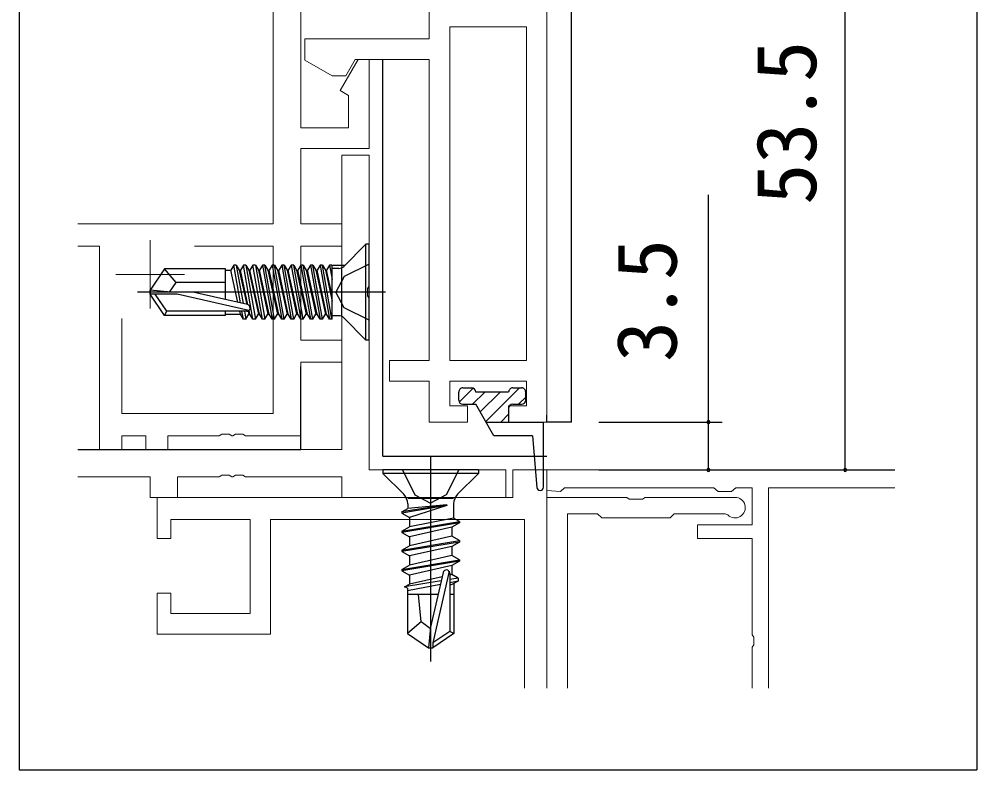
# Model space of a CAD drawing. Units: millimetres, scale not verified. Extents: x -567 to 567, y -403 to 403.
# Drawn here: x -175.5 to -105.5, y -153.1 to -98.2 of the extents above; entities that cross this region are included whole.
import ezdxf
from ezdxf.enums import TextEntityAlignment as Align

# ---------------------------------------------------------------- set-up
doc = ezdxf.new("R2010")
doc.units = ezdxf.units.MM
doc.header["$LTSCALE"] = 2
for name, color, linetype in [('0-0_0', 7, 'Continuous'), ('0-3_YKK_12', 2, 'Continuous'), ('0-4_YKK_13', 4, 'Continuous'), ('0-6_YKK_D', 6, 'Continuous')]:
    doc.layers.add(name, color=color, linetype=linetype)
doc.layers.add('0-2_YKK_11', color=7, linetype='Continuous', lineweight=18)
doc.styles.add('ＭＳ ゴシック', font='')
doc.styles.get('ＭＳ ゴシック').set_extended_font_data('MS Gothic')

msp = doc.modelspace()

# ---------------------------------------------------------------- linework, layer by layer
at = {"layer": '0-0_0'}
msp.add_line((-105.477, -48.099), (-105.477, -153.099), dxfattribs=at)
msp.add_lwpolyline([(-175.477, -48.099), (-175.477, -153.099), (-105.477, -153.099)], dxfattribs=at)
at = {"layer": '0-2_YKK_11'}
for p, q in [((-143.999, -98.784), (-143.999, -123.184)), ((-167.969, -120.124), (-167.969, -127.054)), ((-151.899, -129.684), (-171.197, -129.684)), ((-137.199, -131.184), (-137.199, -131.184)), ((-165.099, -133.184), (-165.099, -133.184)), ((-136.899, -133.184), (-136.899, -147.137))]:
    msp.add_line(p, q, dxfattribs=at)
at = {"layer": '0-2_YKK_11', "color": 2}
for p, q in [((-165.899, -114.384), (-165.899, -119.384)), ((-168.399, -116.884), (-163.399, -116.884))]:
    msp.add_line(p, q, dxfattribs=at)
at = {"layer": '0-2_YKK_11'}
for points in [[(-136.899, -77.684), (-136.899, -127.684), (-139.699, -127.684), (-139.699, -126.484), (-138.399, -126.484), (-138.399, -124.684), (-143.999, -124.684), (-143.999, -126.484), (-142.699, -126.484), (-142.699, -127.684), (-145.499, -127.684), (-145.499, -124.684), (-148.399, -124.684), (-148.399, -123.184), (-145.499, -123.184), (-145.499, -101.184), (-150.906, -101.184), (-151.599, -102.384), (-152.599, -102.384), (-154.599, -101.23), (-154.599, -99.684), (-145.499, -99.684), (-145.499, -96.484)], [(-171.197, -113.184), (-156.899, -113.184), (-156.899, -90.784)], [(-154.899, -94.684), (-154.899, -106.184), (-151.399, -106.184), (-151.399, -103.805), (-152.009, -103.453), (-150.699, -101.184), (-149.899, -101.184), (-149.899, -107.684), (-154.899, -107.684), (-154.899, -113.184), (-151.899, -113.184), (-151.899, -114.814), (-154.899, -114.814), (-154.899, -121.684), (-151.899, -121.684), (-151.899, -123.314), (-154.899, -123.314), (-154.899, -128.684), (-158.941, -128.684)], [(-171.197, -131.684), (-165.899, -131.684), (-165.899, -133.184), (-163.899, -133.184), (-163.899, -131.684), (-160.857, -131.684), (-160.674, -131.564), (-160.124, -131.564), (-159.941, -131.684), (-159.857, -131.684), (-159.674, -131.564), (-159.124, -131.564), (-158.941, -131.684), (-151.899, -131.684), (-151.899, -133.184), (-139.899, -133.184), (-139.899, -131.184), (-149.899, -131.184), (-149.899, -118.643), (-150.019, -118.459), (-150.019, -117.909), (-149.899, -117.726), (-149.899, -108.184), (-151.899, -108.184), (-151.899, -129.684)], [(-158.941, -128.684), (-159.124, -128.564), (-159.674, -128.564), (-159.857, -128.684), (-159.941, -128.684), (-160.124, -128.564), (-160.674, -128.564), (-160.857, -128.684), (-164.599, -128.684), (-164.599, -129.684), (-166.229, -129.684), (-166.229, -128.684), (-167.969, -128.684), (-167.969, -129.684), (-169.599, -129.684), (-169.599, -114.814), (-171.197, -114.814)], [(-167.969, -120.124), (-167.969, -127.054), (-156.899, -127.054), (-156.899, -114.814), (-162.659, -114.814)], [(-138.529, -147.137), (-138.529, -134.814), (-157.099, -134.814), (-157.099, -143.184), (-165.399, -143.184), (-165.399, -140.184), (-164.399, -140.184), (-164.399, -141.684), (-158.599, -141.684), (-158.599, -134.814), (-164.399, -134.814), (-164.399, -136.184), (-165.399, -136.184), (-165.399, -133.184), (-139.399, -133.184), (-139.399, -131.184), (-136.899, -131.184), (-136.899, -147.137)], [(-111.473, -131.184), (-136.899, -131.184), (-136.899, -132.684), (-135.903, -132.747), (-135.605, -132.484), (-124.693, -132.484), (-124.395, -132.747), (-123.403, -132.747), (-123.105, -132.484), (-121.899, -132.484), (-121.899, -135.184), (-125.899, -135.184), (-125.899, -136.184), (-121.899, -136.184), (-121.899, -143.226), (-121.779, -143.409), (-121.779, -143.959), (-121.899, -144.143), (-121.899, -147.137)], [(-120.699, -147.137), (-120.699, -132.484), (-111.473, -132.484)], [(-123.149, -133.184), (-129.728, -133.184), (-129.92, -133.327), (-130.878, -133.327), (-131.07, -133.184), (-136.899, -133.184)], [(-135.399, -147.137), (-135.399, -134.384), (-133.199, -134.384), (-132.899, -134.684), (-130.399, -134.684), (-127.899, -134.684), (-127.599, -134.384), (-123.884, -134.384), (-123.674, -134.47)]]:
    msp.add_lwpolyline(points, dxfattribs=at)
msp.add_lwpolyline([(-143.999, -98.784), (-143.999, -123.184), (-138.399, -123.184), (-138.399, -98.784)], close=True, dxfattribs=at)
msp.add_arc((-123.149, -133.934), 0.75, 225.58467, 89.99998, dxfattribs=at)
at = {"layer": '0-3_YKK_12'}
for p, q in [((-135.099, -127.684), (-135.099, -63.513)), ((-154.899, -129.684), (-154.899, -123.614)), ((-136.899, -127.684), (-136.899, -127.184)), ((-135.099, -127.684), (-136.899, -127.684)), ((-171.197, -129.684), (-154.899, -129.684))]:
    msp.add_line(p, q, dxfattribs=at)
at = {"layer": '0-4_YKK_13'}
for p, q in [((-148.899, -130.184), (-148.899, -101.184)), ((-150.129, -114.684), (-151.753, -116.308)), ((-149.899, -114.684), (-150.129, -114.684)), ((-150.129, -121.684), (-150.129, -114.684)), ((-149.899, -121.684), (-149.899, -114.684)), ((-164.854, -116.484), (-165.899, -118.034)), ((-160.399, -116.484), (-164.854, -116.484)), ((-163.999, -117.484), (-164.854, -116.484)), ((-160.399, -118.729), (-160.399, -116.484)), ((-160.399, -116.584), (-160.005, -116.584)), ((-159.786, -116.205), (-160.005, -116.584)), ((-159.491, -118.935), (-160.005, -116.584)), ((-159.296, -118.979), (-159.786, -116.205)), ((-159.612, -116.205), (-159.786, -116.205)), ((-159.612, -116.205), (-159.393, -116.584)), ((-159.612, -116.205), (-159.114, -119.021)), ((-159.399, -116.584), (-159.305, -116.584)), ((-159.393, -116.584), (-158.847, -119.082)), ((-159.086, -116.205), (-159.305, -116.584)), ((-158.753, -119.106), (-159.305, -116.584)), ((-158.386, -120.163), (-159.086, -116.205)), ((-158.912, -116.205), (-159.086, -116.205)), ((-158.912, -116.205), (-158.693, -116.584)), ((-158.912, -116.205), (-158.212, -120.163)), ((-158.693, -116.584), (-158.605, -116.584)), ((-158.693, -116.584), (-157.993, -119.784)), ((-157.905, -119.784), (-158.605, -116.584)), ((-157.686, -120.163), (-158.386, -116.205)), ((-158.212, -116.205), (-157.993, -116.584)), ((-158.212, -116.205), (-157.512, -120.163)), ((-157.993, -116.584), (-157.905, -116.584)), ((-157.993, -116.584), (-157.293, -119.784)), ((-157.686, -116.205), (-157.905, -116.584)), ((-157.205, -119.784), (-157.905, -116.584)), ((-157.512, -116.205), (-157.686, -116.205)), ((-157.686, -116.205), (-156.986, -120.163)), ((-157.512, -116.205), (-157.293, -116.584)), ((-156.812, -120.163), (-157.512, -116.205)), ((-157.293, -116.584), (-157.205, -116.584)), ((-157.293, -116.584), (-156.593, -119.784)), ((-156.986, -116.205), (-157.205, -116.584)), ((-156.505, -119.784), (-157.205, -116.584)), ((-156.812, -116.205), (-156.986, -116.205)), ((-156.986, -116.205), (-156.286, -120.163)), ((-156.812, -116.205), (-156.593, -116.584)), ((-156.112, -120.163), (-156.812, -116.205)), ((-156.593, -116.584), (-156.505, -116.584)), ((-156.593, -116.584), (-155.893, -119.784)), ((-156.286, -116.205), (-156.505, -116.584)), ((-155.805, -119.784), (-156.505, -116.584)), ((-156.112, -116.205), (-156.286, -116.205)), ((-156.286, -116.205), (-155.586, -120.163)), ((-156.112, -116.205), (-155.893, -116.584)), ((-155.412, -120.163), (-156.112, -116.205)), ((-155.893, -116.584), (-155.805, -116.584)), ((-155.893, -116.584), (-155.193, -119.784)), ((-155.586, -116.205), (-155.805, -116.584)), ((-155.105, -119.784), (-155.805, -116.584)), ((-155.412, -116.205), (-155.586, -116.205)), ((-155.586, -116.205), (-154.886, -120.163)), ((-155.412, -116.205), (-155.193, -116.584)), ((-154.712, -120.163), (-155.412, -116.205)), ((-155.193, -116.584), (-155.105, -116.584)), ((-155.193, -116.584), (-154.493, -119.784)), ((-154.886, -116.205), (-155.105, -116.584)), ((-154.405, -119.784), (-155.105, -116.584)), ((-154.712, -116.205), (-154.886, -116.205)), ((-154.886, -116.205), (-154.186, -120.163)), ((-154.712, -116.205), (-154.493, -116.584)), ((-154.012, -120.163), (-154.712, -116.205)), ((-154.493, -116.584), (-154.405, -116.584)), ((-154.493, -116.584), (-153.793, -119.784)), ((-154.186, -116.205), (-154.405, -116.584)), ((-153.705, -119.784), (-154.405, -116.584)), ((-154.012, -116.205), (-154.186, -116.205)), ((-154.186, -116.205), (-153.486, -120.163)), ((-154.012, -116.205), (-153.793, -116.584)), ((-153.312, -120.163), (-154.012, -116.205)), ((-153.793, -116.584), (-153.705, -116.584)), ((-153.793, -116.584), (-153.093, -119.784)), ((-153.486, -116.205), (-153.705, -116.584)), ((-153.005, -119.784), (-153.705, -116.584)), ((-153.312, -116.205), (-153.486, -116.205)), ((-153.486, -116.205), (-152.786, -120.163)), ((-153.312, -116.205), (-153.093, -116.584)), ((-152.612, -120.163), (-153.312, -116.205)), ((-153.093, -116.584), (-153.005, -116.584)), ((-153.093, -116.584), (-152.599, -118.842)), ((-152.786, -116.205), (-153.005, -116.584)), ((-152.599, -118.441), (-153.005, -116.584)), ((-152.599, -120.163), (-152.599, -116.205)), ((-152.106, -116.454), (-152.599, -116.454)), ((-152.555, -116.205), (-151.699, -116.205)), ((-151.899, -119.914), (-151.899, -116.454)), ((-164.5, -118.184), (-163.999, -117.484)), ((-160.399, -117.484), (-163.999, -117.484)), ((-148.697, -118.184), (-166.825, -118.184)), ((-165.899, -118.334), (-165.899, -118.034)), ((-165.899, -118.034), (-165.899, -118.334)), ((-164.393, -118.184), (-165.899, -118.034)), ((-162.793, -118.184), (-165.899, -118.184)), ((-158.792, -119.094), (-162.793, -118.184)), ((-164.854, -119.884), (-165.899, -118.334)), ((-163.937, -118.334), (-165.899, -118.334)), ((-164.694, -119.584), (-165.537, -118.334)), ((-163.937, -118.334), (-165.537, -118.334)), ((-158.689, -119.528), (-163.937, -118.334)), ((-158.847, -119.584), (-164.694, -119.584)), ((-160.399, -119.884), (-160.399, -119.584)), ((-159.305, -119.784), (-159.349, -119.584)), ((-159.086, -120.163), (-159.189, -119.584)), ((-159.014, -119.584), (-158.912, -120.163)), ((-158.742, -119.561), (-158.693, -119.784)), ((-158.605, -119.784), (-158.666, -119.506)), ((-160.399, -119.784), (-159.305, -119.784)), ((-159.086, -120.163), (-159.305, -119.784)), ((-158.912, -120.163), (-159.086, -120.163)), ((-158.912, -120.163), (-158.693, -119.784)), ((-158.693, -119.784), (-158.605, -119.784)), ((-158.386, -120.163), (-158.605, -119.784)), ((-158.212, -120.163), (-158.386, -120.163)), ((-158.212, -120.163), (-157.993, -119.784)), ((-157.993, -119.784), (-157.905, -119.784)), ((-157.686, -120.163), (-157.905, -119.784)), ((-157.512, -120.163), (-157.686, -120.163)), ((-157.512, -120.163), (-157.293, -119.784)), ((-157.293, -119.784), (-157.205, -119.784)), ((-156.986, -120.163), (-157.205, -119.784)), ((-156.812, -120.163), (-156.986, -120.163)), ((-156.812, -120.163), (-156.593, -119.784)), ((-156.593, -119.784), (-156.505, -119.784)), ((-156.286, -120.163), (-156.505, -119.784)), ((-156.112, -120.163), (-156.286, -120.163)), ((-156.112, -120.163), (-155.893, -119.784)), ((-155.893, -119.784), (-155.805, -119.784)), ((-155.586, -120.163), (-155.805, -119.784)), ((-155.412, -120.163), (-155.586, -120.163)), ((-155.412, -120.163), (-155.193, -119.784)), ((-155.193, -119.784), (-155.105, -119.784)), ((-154.886, -120.163), (-155.105, -119.784)), ((-154.712, -120.163), (-154.886, -120.163)), ((-154.712, -120.163), (-154.493, -119.784)), ((-154.493, -119.784), (-154.405, -119.784)), ((-154.186, -120.163), (-154.405, -119.784)), ((-154.012, -120.163), (-154.186, -120.163)), ((-154.012, -120.163), (-153.793, -119.784)), ((-153.793, -119.784), (-153.705, -119.784)), ((-153.486, -120.163), (-153.705, -119.784)), ((-153.312, -120.163), (-153.486, -120.163)), ((-153.312, -120.163), (-153.093, -119.784)), ((-153.093, -119.784), (-153.005, -119.784)), ((-152.786, -120.163), (-153.005, -119.784)), ((-152.599, -120.163), (-152.786, -120.163)), ((-152.106, -119.914), (-152.599, -119.914)), ((-150.129, -121.684), (-151.753, -120.061)), ((-149.899, -121.684), (-150.129, -121.684)), ((-143.312, -126.229), (-142.288, -125.206)), ((-143.049, -125.184), (-142.399, -125.184)), ((-141.367, -127.652), (-138.899, -125.184)), ((-139.399, -125.184), (-138.749, -125.184)), ((-143.349, -126.084), (-143.349, -125.484)), ((-142.344, -126.384), (-141.444, -125.484)), ((-139.699, -125.484), (-142.099, -125.484)), ((-141.778, -126.94), (-140.322, -125.484)), ((-138.977, -126.384), (-138.449, -125.857)), ((-138.449, -126.084), (-138.449, -125.484)), ((-143.049, -126.384), (-142.099, -126.384)), ((-140.771, -128.684), (-142.099, -126.384)), ((-139.699, -126.684), (-139.699, -127.684)), ((-139.399, -126.384), (-138.749, -126.384)), ((-140.277, -127.684), (-139.699, -127.107)), ((-141.348, -127.684), (-137.149, -127.684)), ((-137.149, -132.434), (-137.149, -127.684)), ((-137.949, -128.684), (-140.771, -128.684)), ((-137.949, -128.684), (-137.648, -132.454)), ((-148.899, -130.184), (-136.899, -130.184)), ((-145.399, -130.184), (-145.399, -145.184)), ((-148.899, -131.184), (-148.899, -131.434)), ((-141.899, -131.184), (-148.899, -131.184)), ((-141.899, -131.434), (-148.899, -131.434)), ((-148.899, -131.434), (-147.372, -132.961)), ((-143.349, -131.184), (-144.254, -133)), ((-141.899, -131.434), (-143.426, -132.961)), ((-141.899, -131.184), (-141.899, -131.434)), ((-144.254, -133), (-145.399, -133.608)), ((-147.079, -133.254), (-143.719, -133.254)), ((-147.079, -133.669), (-147.079, -134.004)), ((-143.719, -133.669), (-143.719, -134.704)), ((-144.219, -133.72), (-147.499, -134.247)), ((-144.219, -133.78), (-147.499, -134.347)), ((-147.499, -134.247), (-147.079, -134.004)), ((-147.499, -134.247), (-147.499, -134.347)), ((-147.499, -134.347), (-146.949, -134.664)), ((-144.219, -133.72), (-147.079, -134.004)), ((-144.219, -133.78), (-146.949, -134.664)), ((-144.219, -133.72), (-144.219, -133.78)), ((-147.499, -135.647), (-143.299, -134.947)), ((-143.299, -135.047), (-147.499, -135.747)), ((-146.949, -134.664), (-146.949, -135.329)), ((-143.719, -134.704), (-146.949, -135.329)), ((-143.299, -135.047), (-143.849, -135.364)), ((-143.299, -134.947), (-143.719, -134.704)), ((-143.299, -134.947), (-143.299, -135.047)), ((-147.499, -135.647), (-146.949, -135.329)), ((-147.499, -135.647), (-147.499, -135.747)), ((-147.499, -135.747), (-146.949, -136.064)), ((-143.849, -135.364), (-146.949, -136.064)), ((-143.849, -135.364), (-143.849, -136.029)), ((-147.499, -137.047), (-143.299, -136.347)), ((-143.299, -136.447), (-147.499, -137.147)), ((-143.849, -136.029), (-146.949, -136.729)), ((-146.949, -136.064), (-146.949, -136.729)), ((-143.299, -136.347), (-143.849, -136.029)), ((-143.299, -136.447), (-143.849, -136.764)), ((-143.299, -136.347), (-143.299, -136.447)), ((-147.499, -137.047), (-146.949, -136.729)), ((-147.499, -137.047), (-147.499, -137.147)), ((-147.499, -137.147), (-146.949, -137.464)), ((-143.849, -136.764), (-146.949, -137.464)), ((-143.849, -136.764), (-143.849, -137.429)), ((-147.499, -138.447), (-143.299, -137.747)), ((-143.299, -137.847), (-147.499, -138.547)), ((-143.849, -137.429), (-146.949, -138.129)), ((-146.949, -137.464), (-146.949, -138.129)), ((-143.299, -137.747), (-143.849, -137.429)), ((-143.299, -137.847), (-143.849, -138.164)), ((-143.299, -137.747), (-143.299, -137.847)), ((-147.499, -138.447), (-146.949, -138.129)), ((-147.499, -138.447), (-147.499, -138.547)), ((-147.499, -138.547), (-146.949, -138.864)), ((-143.849, -138.164), (-146.949, -138.864)), ((-144.056, -138.575), (-145.249, -143.822)), ((-143.849, -138.164), (-143.849, -138.829)), ((-144.629, -139.292), (-147.299, -139.731)), ((-146.949, -138.864), (-146.949, -139.529)), ((-144.56, -138.99), (-146.949, -139.529)), ((-144.489, -138.678), (-145.399, -142.678)), ((-143.849, -138.829), (-144.002, -138.864)), ((-143.999, -138.733), (-143.999, -142.979)), ((-143.399, -139.089), (-143.999, -139.188)), ((-143.399, -139.089), (-143.849, -138.829)), ((-143.399, -139.089), (-143.399, -139.305)), ((-147.299, -139.731), (-146.949, -139.529)), ((-147.099, -139.826), (-147.299, -139.731)), ((-144.689, -139.555), (-147.099, -140.023)), ((-147.099, -139.826), (-147.099, -143.139)), ((-143.399, -139.305), (-143.999, -139.421)), ((-143.849, -139.564), (-143.999, -139.598)), ((-143.399, -139.305), (-143.849, -139.564)), ((-143.699, -139.478), (-143.699, -143.139)), ((-144.855, -140.284), (-147.099, -140.284)), ((-146.099, -142.284), (-146.299, -140.284)), ((-143.699, -140.284), (-143.999, -140.284)), ((-146.099, -142.284), (-147.099, -143.139)), ((-145.399, -142.785), (-146.099, -142.284)), ((-145.399, -142.678), (-145.549, -144.184)), ((-145.399, -142.678), (-145.399, -144.184)), ((-147.099, -143.139), (-145.549, -144.184)), ((-143.999, -142.979), (-145.249, -143.822)), ((-143.699, -143.139), (-145.249, -144.184)), ((-143.699, -143.139), (-143.999, -142.979)), ((-145.549, -144.184), (-145.249, -144.184)), ((-145.249, -143.822), (-145.249, -144.184))]:
    msp.add_line(p, q, dxfattribs=at)
for points in [[(-149.899, -116.134), (-151.714, -117.039), (-152.323, -118.184)], [(-158.212, -116.205), (-158.386, -116.205), (-158.605, -116.584)], [(-152.599, -116.277), (-152.612, -116.205), (-152.786, -116.205), (-152.599, -117.264)], [(-149.899, -120.234), (-151.714, -119.329), (-152.323, -118.184)], [(-160.399, -119.884), (-164.854, -119.884), (-164.694, -119.584)], [(-147.449, -131.184), (-146.544, -133), (-145.399, -133.608)]]:
    msp.add_lwpolyline(points, dxfattribs=at)
for centre, radius, start, end in [((-152.106, -115.954), 0.5, 270, 315), ((-158.847, -119.336), 0.248, 270, 77.19096), ((-152.106, -120.414), 0.5, 45, 90), ((-143.049, -125.484), 0.3, 90, 180.00027), ((-142.399, -125.484), 0.3, 0.00027, 90), ((-139.399, -125.484), 0.3, 90, 180.00027), ((-138.749, -125.484), 0.3, 359.99995, 90), ((-143.049, -126.084), 0.3, 180.00027, 270), ((-139.399, -126.684), 0.3, 90, 180), ((-138.749, -126.084), 0.3, 270, 359.99995), ((-148.079, -133.669), 1, 0, 45), ((-142.719, -133.669), 1, 135, 180), ((-137.399, -132.434), 0.25, 184.56228, 0), ((-144.247, -138.733), 0.248, 0, 167.19096)]:
    msp.add_arc(centre, radius, start, end, dxfattribs=at)
at = {"layer": '0-6_YKK_D'}
for p, q in [((-115.099, -131.184), (-115.099, -77.684)), ((-133.099, -127.684), (-124.099, -127.684)), ((-133.099, -131.184), (-111.473, -131.184)), ((-133.099, -131.184), (-114.099, -131.184)), ((-133.099, -131.184), (-111.473, -131.184)), ((-133.099, -131.184), (-124.099, -131.184))]:
    msp.add_line(p, q, dxfattribs=at)
msp.add_lwpolyline([(-125.099, -131.184), (-125.099, -127.684), (-125.099, -111.084)], dxfattribs=at)
for centre, start, end in [((-125.099, -127.684), 90, 270), ((-125.099, -127.684), 270, 90), ((-125.099, -131.184), 90, 270), ((-125.099, -131.184), 270, 90), ((-115.099, -131.184), 90, 270), ((-115.099, -131.184), 270, 90)]:
    msp.add_arc(centre, 0.106, start, end, dxfattribs=at)

# ---------------------------------------------------------------- texts
at = {"layer": '0-6_YKK_D', "style": 'ＭＳ ゴシック'}
for s, p in [('53.5', (-115.899, -111.79)), ('3.5', (-126.099, -123.284))]:
    msp.add_text(s, height=4.399, rotation=90, dxfattribs=at).set_placement(p, align=Align.BOTTOM_LEFT)

doc.saveas('drawing.dxf')
